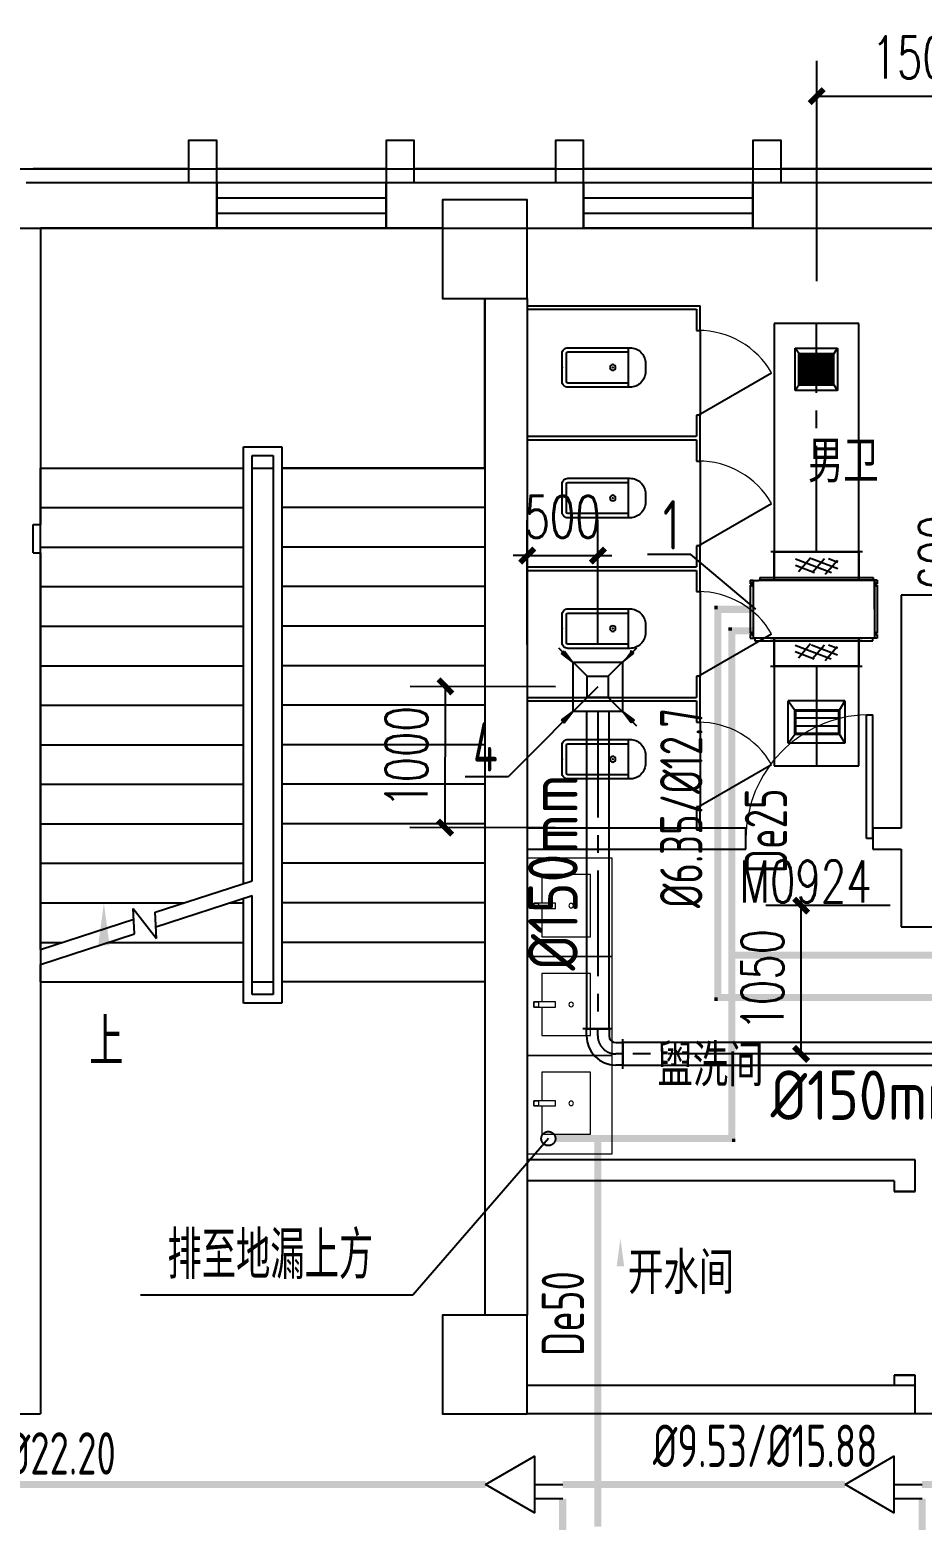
# Model space of a CAD drawing. Extents: x 1738143 to 1822243, y -608375 to -303375.
# Drawn here: x 1794507 to 1800831, y -445596 to -435039 of the extents above; entities that cross this region are included whole.
import ezdxf

# ---------------------------------------------------------------- set-up
doc = ezdxf.new("R2010")
doc.units = 0
doc.header["$LTSCALE"] = 1000
doc.header["$MEASUREMENT"] = 0
doc.linetypes.add('CENTER2', pattern=[1.125, 0.75, -0.125, 0.125, -0.125])
doc.linetypes.add('DASH', pattern=[0.35, 0.25, -0.1])
doc.layers.add('A-FLOR-IDEN', color=7, linetype='Continuous', lineweight=20)
doc.layers.add('A-LVTRY', color=145, linetype='Continuous', lineweight=20)
for name, color, linetype in [('COLUMN', 9, 'Continuous'), ('DIM-空冷凝水', 3, 'Continuous'), ('DIM_SYMB', 3, 'Continuous'), ('DUCT-排风中心线', 5, 'CENTER2'), ('DUCT-排风标注', 3, 'Continuous'), ('DUCT-排风管', 31, 'Continuous'), ('DUCT-排风管端线', 2, 'Continuous'), ('DUCT-排风风口', 7, 'Continuous'), ('DUCT-送风中心线', 5, 'CENTER2'), ('DUCT-送风标注', 3, 'Continuous'), ('DUCT-送风法兰', 2, 'Continuous'), ('DUCT-送风管', 4, 'Continuous'), ('DUCT-送风管端线', 2, 'Continuous'), ('DUCT-送风阀门', 7, 'Continuous'), ('LATRINE', 6, 'Continuous'), ('LVTRY', 6, 'Continuous'), ('PIPE-空冷凝水', 150, 'CENTER2'), ('STAIR', 2, 'Continuous'), ('TH_DIM', 3, 'Continuous'), ('TH_TEXT', 7, 'Continuous'), ('VPIPE-空冷凝水', 150, 'CENTER2'), ('VRV-EQUIP', 7, 'Continuous'), ('VRV-PIPE', 1, 'Continuous'), ('VRV-配件', 1, 'Continuous'), ('WALL', 9, 'Continuous'), ('WINDOW', 4, 'Continuous'), ('WINDOW_TEXT', 7, 'Continuous'), ('采暖', 7, 'Continuous')]:
    doc.layers.add(name, color=color, linetype=linetype)
doc.styles.add('_TCH_DIM', font='SIMPLEX', dxfattribs={"bigfont": 'GBCBIG'})
doc.styles.add('_TCH_DIM_T3', font='SIMPLEX', dxfattribs={"width": 0.705882, "bigfont": 'GBCBIG'})
doc.styles.add('_TCH_WINDOW', font='SIMPLEX', dxfattribs={"height": 3.5, "bigfont": 'GBCBIG'})
doc.styles.add('ROS', font='simhei.ttf', dxfattribs={"width": 0.7})
doc.styles.get("Standard").update_dxf_attribs({"font": 'gbenor.shx', "bigfont": 'gbcbig.shx'})
doc.styles.add('TSSD_Rein', font='Tssdeng.shx', dxfattribs={"width": 0.7, "bigfont": 'hztxt.shx'})
doc.dimstyles.new('_TCH_ARCH&&100', dxfattribs={"dimtxt": 297.5, "dimasz": 100, "dimexe": 250, "dimexo": 300, "dimgap": 126.25, "dimtad": 1, "dimdec": 0, "dimzin": 0, "dimdsep": 46, "dimtxsty": '_TCH_DIM_T3', "dimblk": 'ARCHTICK', "dimcen": 0.09, "dimclrt": 7, "dimazin": 2, "dimtfac": 1, "dimtdec": 0, "dimtix": 1, "dimtmove": 2, "dimatfit": 3, "dimfxl": 30, "dimtolj": 1, "dimtzin": 0, "dimarcsym": 0})

# ---------------------------------------------------------------- blocks, each defined once
blk = doc.blocks.new('A$C549865D3')
at = {"layer": 'A-LVTRY'}
blk.add_lwpolyline([(299, 430), (550, 430), (550, 0), (0, 0), (0, 430), (252, 430)], dxfattribs=at)
for points in [[(252, 500), (252, 458), (299, 458), (299, 500)], [(299, 500), (299, 310), (252, 310), (252, 500)]]:
    blk.add_lwpolyline(points, close=True, dxfattribs=at)
blk.add_circle((275, 170), 20, dxfattribs=at)
blk = doc.blocks.new('2313414')
at = {"layer": 'A-LVTRY'}
blk.add_lwpolyline([(1698294, -109163), (1698294, -108463), (1698894, -108463), (1698894, -109163)], close=True, dxfattribs=at)
at = {"layer": 'A-LVTRY', "xscale": -0.8, "yscale": 0.8, "zscale": 0.8, "rotation": 90}
blk.add_blockref('A$C549865D3', (1698741, -108582), dxfattribs=at)
blk = doc.blocks.new('$lvtry$00000200')
at = {"color": 0}
for p, q in [((-110, -40), (-110, -470)), ((100, -30), (-100, -30)), ((110, -470), (110, -40))]:
    blk.add_line(p, q, dxfattribs=at)
blk.add_lwpolyline([(100, 0), (-100, 0, 0.414214), (-140, -40), (-140, -480, 0.414214), (-30, -590), (30, -590, 0.414214), (140, -480), (140, -40, 0.414214)], format="xyb", close=True, dxfattribs=at)
blk.add_lwpolyline([(140, -470), (-140, -470)], dxfattribs=at)
blk.add_circle((0, -359), 20, dxfattribs=at)
for centre, start, end in [((-100, -40), 90, 180), ((100, -40), 0, 90)]:
    blk.add_arc(centre, 10, start, end, dxfattribs=at)
for p in [(0, 0), (0, -359)]:
    blk.add_point(p, dxfattribs=at)
blk = doc.blocks.new('_FZHK')
blk.add_lwpolyline([(-0.5, -0.5), (0.5, -0.5), (0.5, 0.5), (-0.5, 0.5)], close=True)
blk = doc.blocks.new('$WINLIB2D$00000001')
at = {"color": 0}
for points in [[(-0.5, 0.5), (-0.5, -0.5)], [(-0.5, 0.5), (0.5, 0.5)], [(0.5, -0.5), (0.5, 0.5)], [(0.5, 0.1667), (-0.5, 0.1667)], [(0.5, -0.1667), (-0.5, -0.1667)], [(-0.5, -0.5), (0.5, -0.5)]]:
    blk.add_lwpolyline(points, dxfattribs=at)
blk = doc.blocks.new('$DorLib2D$00000001')
for p, q in [((0.45, 0.975), (0.5, 0.975)), ((0.45, 0), (0.45, 0.975)), ((0.5, 0), (0.5, 0.975)), ((0.5, 0), (0.45, 0))]:
    blk.add_line(p, q)
at = {"lineweight": 13}
blk.add_arc((0.475, 0), 0.975, 91.4693, 180, dxfattribs=at)
blk = doc.blocks.new('$TCHSYS$APDOOR2D')
blk.add_line((0.5, 0), (0, 0.866))
at = {"lineweight": 13}
blk.add_arc((0.5, 0), 1, 120, 180, dxfattribs=at)
blk = doc.blocks.new('A$C5D18424C')
blk.add_line((13050, 19060), (10750, 19060))
for points in [[(5800, 27780), (5800, 28080), (5600, 28080), (5600, 27780)], [(7200, 27780), (7200, 28080), (7000, 28080), (7000, 27780)], [(8400, 27780), (8400, 28080), (8200, 28080), (8200, 27780)], [(9800, 27780), (9800, 28080), (9600, 28080), (9600, 27780)], [(5600, 27880), (4500, 27880)], [(7000, 27880), (5800, 27880)], [(8200, 27880), (7200, 27880)], [(9600, 27880), (8400, 27880)], [(10900, 27880), (9800, 27880)]]:
    blk.add_lwpolyline(points)
at = {"layer": 'DIM_SYMB'}
blk.add_lwpolyline([(5000, 21980, 0, 0, 0), (5000, 22680, 0, 80, 0), (5000, 22380, 0, 0, 0)], format="xyseb", dxfattribs=at)
at = {"layer": 'LATRINE'}
for p, q in [((8000, 26910), (9225, 26910)), ((8000, 26910), (8000, 26885)), ((8000, 26885), (9200, 26885)), ((9200, 26885), (9200, 26735)), ((9225, 26735), (9225, 26910)), ((9200, 26735), (9225, 26735)), ((9225, 26735, 400), (9225, 26135, 400)), ((9225, 26135), (9200, 26135)), ((9200, 26135), (9200, 25985)), ((9225, 25972.5), (9225, 26135)), ((8000, 25985), (9200, 25985)), ((8000, 25985), (8000, 25960)), ((9225, 25810), (9225, 25972.5)), ((8000, 25960), (9200, 25960)), ((9200, 25960), (9200, 25810)), ((9200, 25810), (9225, 25810)), ((9225, 25810, 400), (9225, 25210, 400)), ((9225, 25210), (9200, 25210)), ((9200, 25210), (9200, 25060)), ((9225, 25047.5), (9225, 25210)), ((8000, 25060), (9200, 25060)), ((8000, 25060), (8000, 25035)), ((8000, 25035), (9200, 25035)), ((9200, 25035), (9200, 24885)), ((9225, 24885), (9225, 25047.5)), ((9200, 24885), (9225, 24885)), ((9225, 24885, 400), (9225, 24285, 400)), ((9225, 24285), (9200, 24285)), ((9200, 24285), (9200, 24135)), ((9225, 24122.5), (9225, 24285)), ((8000, 24135), (9200, 24135)), ((8000, 24135), (8000, 24110)), ((8000, 24110), (9200, 24110)), ((9200, 24110), (9200, 23960)), ((9225, 23960), (9225, 24122.5)), ((9200, 23960), (9225, 23960)), ((9225, 23960, 400), (9225, 23360, 400)), ((9225, 23360), (9200, 23360)), ((9200, 23360), (9200, 23197.5)), ((9225, 23197.5), (9225, 23360)), ((9200, 23197.5), (9225, 23197.5))]:
    blk.add_line(p, q, dxfattribs=at)
at = {"layer": 'STAIR'}
for p, q in [((7400, 27460), (4550, 27460)), ((4550, 27460), (4550, 25760)), ((7700, 25760), (7700, 26960)), ((5990, 22816.6), (5990, 25910)), ((5990, 25910), (6260, 25910)), ((6260, 25910), (6260, 21970)), ((6050, 22836), (6050, 25850)), ((6050, 25850), (6200, 25850)), ((6200, 25850), (6200, 22030)), ((4550, 22349.2), (4550, 25760)), ((4550, 25760), (5990, 25760)), ((4550, 25760), (5990, 25760)), ((6050, 22836), (6050, 25760)), ((6050, 25760), (6200, 25760)), ((6200, 25760), (6200, 22120)), ((7700, 25760), (6260, 25760)), ((6260, 25760), (7700, 25760)), ((7700, 25760), (7700, 22120)), ((4550, 25480), (5990, 25480)), ((7700, 25480), (6260, 25480)), ((4550, 25200), (5990, 25200)), ((7700, 25200), (6260, 25200)), ((4550, 24920), (5990, 24920)), ((7700, 24920), (6260, 24920)), ((4550, 24640), (5990, 24640)), ((7700, 24640), (6260, 24640)), ((4550, 24360), (5990, 24360)), ((7700, 24360), (6260, 24360)), ((4550, 24080), (5990, 24080)), ((7700, 24080), (6260, 24080)), ((4550, 23800), (5990, 23800)), ((7700, 23800), (6260, 23800)), ((4550, 23520), (5990, 23520)), ((7700, 23520), (6260, 23520)), ((4550, 23240), (5990, 23240)), ((7700, 23240), (6260, 23240)), ((4550, 22960), (5990, 22960)), ((7700, 22960), (6260, 22960)), ((5363.8, 22613.3), (6050, 22836)), ((5369.2, 22509.9), (6050, 22730.9)), ((5990, 21970), (5990, 22711.4)), ((6050, 22120), (6050, 22730.9)), ((6050, 22030), (6050, 22730.9)), ((4550, 22680), (5569.4, 22680)), ((5217.2, 22460.6), (5208, 22638.8)), ((5208, 22638.8), (5373.5, 22426.8)), ((5373.5, 22426.8), (5363.8, 22613.3)), ((5893.3, 22680), (5990, 22680)), ((7700, 22680), (6260, 22680)), ((4550, 22349.2), (5211.9, 22564)), ((4550, 22244), (5217.2, 22460.6)), ((4550, 22400), (4706.7, 22400)), ((5030.6, 22400), (5990, 22400)), ((7700, 22400), (6260, 22400)), ((4550, 22120), (4550, 22244)), ((4550, 22120), (5990, 22120)), ((6050, 22120), (6200, 22120)), ((7700, 22120), (6260, 22120)), ((6260, 21970), (5990, 21970)), ((6200, 22030), (6050, 22030))]:
    blk.add_line(p, q, dxfattribs=at)
at = {"layer": 'WALL'}
for p, q in [((5800, 27780), (4450, 27780)), ((5800, 27460), (5800, 27780)), ((7700, 27780), (7000, 27780)), ((7000, 27780), (7000, 27460)), ((8400, 27780), (7700, 27780)), ((8400, 27460), (8400, 27780)), ((11650, 27780), (9600, 27780)), ((9600, 27780), (9600, 27460)), ((4550, 27460), (5800, 27460)), ((4550, 27460), (4550, 25360)), ((7000, 27460), (7400, 27460)), ((8000, 27460), (8400, 27460)), ((9600, 27460), (11650, 27460)), ((7700, 26960), (7700, 23160)), ((8000, 26960), (8000, 23160)), ((4500, 25360), (4550, 25360)), ((4500, 25160), (4500, 25360)), ((4500, 25160), (4550, 25160)), ((4550, 25160), (4550, 19060)), ((10650, 24860), (10650, 23210)), ((11550, 24860), (10650, 24860)), ((7700, 23160), (7700, 20760)), ((9550, 23210), (8000, 23210)), ((8000, 23160), (8000, 20760)), ((9550, 23060), (9550, 23210)), ((10650, 23210), (10450, 23210)), ((10450, 23210), (10450, 23060)), ((8000, 23060), (9550, 23060)), ((10450, 23060), (10650, 23060)), ((10650, 23060), (10650, 22510)), ((10650, 22510), (11200, 22510)), ((10750, 20860), (8000, 20860)), ((10750, 20635), (10750, 20860)), ((7700, 20760), (7700, 19760)), ((8000, 20760), (8000, 19760)), ((10600, 20710), (8000, 20710)), ((10600, 20710), (10600, 20635)), ((10600, 20635), (10750, 20635)), ((10750, 19334.5), (10600, 19334.5)), ((10600, 19334.5), (10600, 19260)), ((10750, 19260), (10750, 19334.5)), ((10750, 19260), (8000, 19260)), ((10750, 19060), (10750, 19260)), ((4150, 19060), (4550, 19060)), ((10750, 19060), (8000, 19060))]:
    blk.add_line(p, q, dxfattribs=at)
at = {"layer": 'WINDOW', "linetype": 'DASH'}
for p, q in [((10750, 20635), (10600, 20635)), ((10600, 19334.5), (10750, 19334.5))]:
    blk.add_line(p, q, dxfattribs=at)
at = {"layer": 'A-LVTRY'}
for p in [(-1690293.5, 131462.2), (-1690293.5, 130762.2), (-1690293.5, 130062.2)]:
    blk.add_blockref('2313414', p, dxfattribs=at)
at = {"layer": 'COLUMN', "yscale": 600, "zscale": 600, "rotation": 90}
for p, xscale in [((7700, 27310), 700), ((7700, 19410), 699.9999999129213)]:
    blk.add_blockref('_FZHK', p, dxfattribs=dict(at, xscale=xscale))
at = {"layer": 'LATRINE', "xscale": 600, "yscale": 600, "zscale": 25, "rotation": 270}
for p in [(9212.5, 26435), (9212.5, 25510), (9212.5, 24585), (9212.5, 23660)]:
    blk.add_blockref('$TCHSYS$APDOOR2D', p, dxfattribs=at)
at = {"layer": 'LVTRY', "extrusion": (0, 0, -1), "zscale": -1, "rotation": 270}
for p in [(-8247.8, 26472.5, 0), (-8247.8, 25547.5, 0), (-8247.8, 24622.5, 0), (-8247.8, 23697.5, 0)]:
    blk.add_blockref('$lvtry$00000200', p, dxfattribs=at)
at = {"layer": 'WINDOW', "xscale": 1200, "yscale": 320, "zscale": 1200}
for p, rotation in [((6400, 27620), 180), ((9000, 27620), 180.0000000000051)]:
    blk.add_blockref('$WINLIB2D$00000001', p, dxfattribs=dict(at, rotation=rotation))
at = {"layer": 'WINDOW'}
ref = blk.add_blockref('$DorLib2D$00000001', (10000, 23135), dxfattribs=dict(at, xscale=-900, yscale=-900, zscale=-900, rotation=180.0000000000262))
ref.add_attrib('A', 'M0924', (9505, 22681.4), dxfattribs={"layer": 'WINDOW_TEXT', "height": 297.5, "style": '_TCH_WINDOW', "width": 0.705882})
at = {"layer": 'A-FLOR-IDEN', "style": 'ROS', "width": 0.7}
for s, p in [('男卫', (9989.3, 25686.3)), ('盥洗间', (8922.5, 21408.3)), ('开水间', (8714.2, 19937.8))]:
    blk.add_text(s, height=262.87, dxfattribs=at).set_placement(p)
at = {"layer": 'DIM_SYMB', "color": 7, "style": '_TCH_DIM'}
blk.add_text('上', height=337.6, dxfattribs=at).set_placement((4895.7, 21525))
blk = doc.blocks.new('_ArchTick')
at = {"color": 0, "linetype": 'ByBlock', "const_width": 0.4}
blk.add_lwpolyline([(-0.5, -0.5), (0.5, 0.5)], dxfattribs=at)
blk = doc.blocks.new('*D824')
at = {"layer": 'Defpoints', "color": 0, "transparency": 16777216}
for p in [(1801582, -435509), (1800083, -437119), (1801582, -437119)]:
    blk.add_point(p, dxfattribs=at)
at = {"layer": 'TH_DIM', "color": 0, "lineweight": -2, "transparency": 16777216}
for p, q in [((1800083, -436819), (1800083, -435259)), ((1801582, -436819), (1801582, -435259)), ((1800083, -435509), (1801582, -435509))]:
    blk.add_line(p, q, dxfattribs=at)
at = {"layer": 'TH_DIM', "color": 0, "lineweight": -2, "transparency": 16777216, "xscale": 100, "yscale": 100, "zscale": 100, "rotation": 180}
blk.add_blockref('_ArchTick', (1800083, -435509), dxfattribs=at)
at = {"layer": 'TH_DIM', "color": 0, "lineweight": -2, "transparency": 16777216, "xscale": 100, "yscale": 100, "zscale": 100}
blk.add_blockref('_ArchTick', (1801582, -435509), dxfattribs=at)
at = {"layer": 'TH_DIM', "color": 7, "transparency": 16777216, "insert": (1800832, -435234), "char_height": 297.5, "attachment_point": 5, "style": '_TCH_DIM_T3'}
blk.add_mtext('\\A1;1500', dxfattribs=at)
blk = doc.blocks.new('*D830')
at = {"layer": 'Defpoints', "color": 0, "transparency": 16777216}
for p in [(1801231, -438443), (1802232, -438443), (1802231, -439043)]:
    blk.add_point(p, dxfattribs=at)
at = {"layer": 'TH_DIM', "color": 0, "lineweight": -2, "transparency": 16777216}
for p, q in [((1801231, -438443), (1801231, -438343)), ((1801932, -438443), (1800981, -438443)), ((1801231, -439043), (1801231, -438443)), ((1801931, -439043), (1800981, -439043)), ((1801231, -439043), (1801231, -439143))]:
    blk.add_line(p, q, dxfattribs=at)
at = {"layer": 'TH_DIM', "color": 0, "lineweight": -2, "transparency": 16777216, "xscale": 100, "yscale": 100, "zscale": 100}
for p, rotation in [((1801231, -438443), 269.9960906443079), ((1801231, -439043), 89.99609064430787)]:
    blk.add_blockref('_ArchTick', p, dxfattribs=dict(at, rotation=rotation))
at = {"layer": 'TH_DIM', "color": 7, "transparency": 16777216, "insert": (1800956, -438743), "char_height": 297.5, "attachment_point": 5, "rotation": 89.9961, "style": '_TCH_DIM_T3'}
blk.add_mtext('\\A1;600', dxfattribs=at)
blk = doc.blocks.new('*D832')
at = {"layer": 'Defpoints', "color": 0, "transparency": 16777216}
for p in [(1797452, -439690), (1798532, -439693), (1798529, -440693)]:
    blk.add_point(p, dxfattribs=at)
at = {"layer": 'TH_DIM', "color": 0, "lineweight": -2, "transparency": 16777216}
for p, q in [((1798232, -439692), (1797202, -439690)), ((1797450, -440690), (1797452, -439690)), ((1798229, -440692), (1797200, -440690))]:
    blk.add_line(p, q, dxfattribs=at)
at = {"layer": 'TH_DIM', "color": 0, "lineweight": -2, "transparency": 16777216, "xscale": 100, "yscale": 100, "zscale": 100}
for p, rotation in [((1797452, -439690), 89.85025569011748), ((1797450, -440690), 269.8502556901175)]:
    blk.add_blockref('_ArchTick', p, dxfattribs=dict(at, rotation=rotation))
at = {"layer": 'TH_DIM', "color": 7, "transparency": 16777216, "insert": (1797176, -440190), "char_height": 297.5, "attachment_point": 5, "rotation": 89.8503, "style": '_TCH_DIM_T3'}
blk.add_mtext('\\A1;1000', dxfattribs=at)
blk = doc.blocks.new('*D833')
at = {"layer": 'Defpoints', "color": 0, "transparency": 16777216}
for p in [(1798532, -438763), (1798032, -439693), (1798532, -439693)]:
    blk.add_point(p, dxfattribs=at)
at = {"layer": 'TH_DIM', "color": 0, "lineweight": -2, "transparency": 16777216}
for p, q in [((1798032, -439393), (1798032, -438513)), ((1798532, -439393), (1798532, -438513)), ((1798032, -438763), (1797932, -438763)), ((1798032, -438763), (1798532, -438763)), ((1798532, -438763), (1798632, -438763))]:
    blk.add_line(p, q, dxfattribs=at)
at = {"layer": 'TH_DIM', "color": 0, "lineweight": -2, "transparency": 16777216, "xscale": 100, "yscale": 100, "zscale": 100}
blk.add_blockref('_ArchTick', (1798032, -438763), dxfattribs=at)
at = {"layer": 'TH_DIM', "color": 0, "lineweight": -2, "transparency": 16777216, "xscale": 100, "yscale": 100, "zscale": 100, "rotation": 180}
blk.add_blockref('_ArchTick', (1798532, -438763), dxfattribs=at)
at = {"layer": 'TH_DIM', "color": 7, "transparency": 16777216, "insert": (1798282, -438488), "char_height": 297.5, "attachment_point": 5, "style": '_TCH_DIM_T3'}
blk.add_mtext('\\A1;500', dxfattribs=at)
blk = doc.blocks.new('*D835')
at = {"layer": 'Defpoints', "color": 0, "transparency": 16777216}
for p in [(1799973, -441243), (1800904, -441243), (1800904, -442293)]:
    blk.add_point(p, dxfattribs=at)
at = {"layer": 'TH_DIM', "color": 0, "lineweight": -2, "transparency": 16777216}
for p, q in [((1800604, -441243), (1799723, -441243)), ((1799973, -442293), (1799973, -441243)), ((1800604, -442293), (1799723, -442293))]:
    blk.add_line(p, q, dxfattribs=at)
at = {"layer": 'TH_DIM', "color": 0, "lineweight": -2, "transparency": 16777216, "xscale": 100, "yscale": 100, "zscale": 100}
for p, rotation in [((1799973, -441243), 90), ((1799973, -442293), 270)]:
    blk.add_blockref('_ArchTick', p, dxfattribs=dict(at, rotation=rotation))
at = {"layer": 'TH_DIM', "color": 7, "transparency": 16777216, "insert": (1799698, -441768), "char_height": 297.5, "attachment_point": 5, "rotation": 90, "style": '_TCH_DIM_T3'}
blk.add_mtext('\\A1;1050', dxfattribs=at)
blk = doc.blocks.new('00000589Body')
at = {"color": 0, "linetype": 'ByBlock', "lineweight": -2}
for p, q in [((250, 500), (-250, 500)), ((-250, -500), (-250, 500)), ((250, -500), (250, 500)), ((-250, -500), (250, -500))]:
    blk.add_line(p, q, dxfattribs=at)
at = {"color": 0, "linetype": 'ByBlock'}
for p, q in [((-125, -174), (120, 250)), ((-125, 26), (4, 250)), ((145, 69), (-105, 213)), ((125, -93), (-125, 51)), ((-53, -250), (125, 59)), ((96, -246), (-154, -102)), ((62, -250), (125, -141))]:
    blk.add_line(p, q, dxfattribs=at)
blk = doc.blocks.new('$风口$00000108')
for p, q in [((-250, 135), (-190, 75)), ((-250, -135), (-250, 135)), ((250, 135), (200, 75)), ((250, 135), (250, -135)), ((200, 25), (-190, 25)), ((-250, -135), (-190, -75)), ((200, -25), (-190, -25)), ((200, -75), (250, -135)), ((250, -135), (-250, -135))]:
    blk.add_line(p, q)
at = {"linetype": 'Continuous'}
blk.add_line((250, 135), (-250, 135), dxfattribs=at)
at = {"lineweight": 40}
for p, q in [((-190, 75), (200, 75)), ((-190, -75), (-190, 75)), ((200, 75), (200, -75)), ((-190, -75), (200, -75))]:
    blk.add_line(p, q, dxfattribs=at)
blk = doc.blocks.new('$风口$00000138')
for p, q in [((-195, 130), (195, 130)), ((-195, -130), (-195, 130)), ((-160, 95), (-195, 130)), ((160, 95), (-160, 95)), ((160, 95), (195, 130)), ((160, -95), (160, 95)), ((195, 130), (195, -130)), ((-160, -95), (-195, -130)), ((195, -130), (-195, -130)), ((-160, -95), (160, -95)), ((160, -95), (195, -130))]:
    blk.add_line(p, q)
at = {"lineweight": 40}
blk.add_line((-160, 95), (-160, -95), dxfattribs=at)
at = {"lineweight": -3}
for p, q in [((-140, -95), (-140, 95)), ((-135, 95), (-135, -95)), ((-115, -95), (-115, 95)), ((-110, 95), (-110, -95)), ((-90, -95), (-90, 95)), ((-85, 95), (-85, -95)), ((-65, -95), (-65, 95)), ((-60, 95), (-60, -95)), ((-40, -95), (-40, 95)), ((-35, 95), (-35, -95)), ((-15, -95), (-15, 95)), ((-10, 95), (-10, -95)), ((10, -95), (10, 95)), ((15, 95), (15, -95)), ((35, -95), (35, 95)), ((40, 95), (40, -95)), ((60, -95), (60, 95)), ((65, 95), (65, -95)), ((85, -95), (85, 95)), ((90, 95), (90, -95)), ((110, -95), (110, 95)), ((115, 95), (115, -95)), ((135, -95), (135, 95)), ((140, 95), (140, -95)), ((-140, 68.5), (-160, 68.5)), ((-160, 64), (-140, 64)), ((-140, 42), (-160, 42)), ((-160, 37.5), (-140, 37.5)), ((-140, 15.5), (-160, 15.5)), ((-160, 11), (-140, 11)), ((-115, 68.5), (-135, 68.5)), ((-135, 64), (-115, 64)), ((-115, 42), (-135, 42)), ((-135, 37.5), (-115, 37.5)), ((-115, 15.5), (-135, 15.5)), ((-135, 11), (-115, 11)), ((-90, 68.5), (-110, 68.5)), ((-110, 64), (-90, 64)), ((-90, 42), (-110, 42)), ((-110, 37.5), (-90, 37.5)), ((-90, 15.5), (-110, 15.5)), ((-110, 11), (-90, 11)), ((-65, 68.5), (-85, 68.5)), ((-85, 64), (-65, 64)), ((-65, 42), (-85, 42)), ((-85, 37.5), (-65, 37.5)), ((-65, 15.5), (-85, 15.5)), ((-85, 11), (-65, 11)), ((-40, 68.5), (-60, 68.5)), ((-60, 64), (-40, 64)), ((-40, 42), (-60, 42)), ((-60, 37.5), (-40, 37.5)), ((-40, 15.5), (-60, 15.5)), ((-60, 11), (-40, 11)), ((-15, 68.5), (-35, 68.5)), ((-35, 64), (-15, 64)), ((-15, 42), (-35, 42)), ((-35, 37.5), (-15, 37.5)), ((-15, 15.5), (-35, 15.5)), ((-35, 11), (-15, 11)), ((10, 68.5), (-10, 68.5)), ((-10, 64), (10, 64)), ((10, 42), (-10, 42)), ((-10, 37.5), (10, 37.5)), ((10, 15.5), (-10, 15.5)), ((-10, 11), (10, 11)), ((35, 68.5), (15, 68.5)), ((15, 64), (35, 64)), ((35, 42), (15, 42)), ((15, 37.5), (35, 37.5)), ((35, 15.5), (15, 15.5)), ((15, 11), (35, 11)), ((60, 68.5), (40, 68.5)), ((40, 64), (60, 64)), ((60, 42), (40, 42)), ((40, 37.5), (60, 37.5)), ((60, 15.5), (40, 15.5)), ((40, 11), (60, 11)), ((85, 68.5), (65, 68.5)), ((65, 64), (85, 64)), ((85, 42), (65, 42)), ((65, 37.5), (85, 37.5)), ((85, 15.5), (65, 15.5)), ((65, 11), (85, 11)), ((110, 68.5), (90, 68.5)), ((90, 64), (110, 64)), ((110, 42), (90, 42)), ((90, 37.5), (110, 37.5)), ((110, 15.5), (90, 15.5)), ((90, 11), (110, 11)), ((135, 68.5), (115, 68.5)), ((115, 64), (135, 64)), ((135, 42), (115, 42)), ((115, 37.5), (135, 37.5)), ((135, 15.5), (115, 15.5)), ((115, 11), (135, 11)), ((160, 68.5), (140, 68.5)), ((140, 64), (160, 64)), ((160, 42), (140, 42)), ((140, 37.5), (160, 37.5)), ((160, 15.5), (140, 15.5)), ((140, 11), (160, 11)), ((-140, -11), (-160, -11)), ((-160, -15.5), (-140, -15.5)), ((-140, -37.5), (-160, -37.5)), ((-160, -42), (-140, -42)), ((-140, -64), (-160, -64)), ((-160, -68.5), (-140, -68.5)), ((-115, -11), (-135, -11)), ((-135, -15.5), (-115, -15.5)), ((-115, -37.5), (-135, -37.5)), ((-135, -42), (-115, -42)), ((-115, -64), (-135, -64)), ((-135, -68.5), (-115, -68.5)), ((-90, -11), (-110, -11)), ((-110, -15.5), (-90, -15.5)), ((-90, -37.5), (-110, -37.5)), ((-110, -42), (-90, -42)), ((-90, -64), (-110, -64)), ((-110, -68.5), (-90, -68.5)), ((-65, -11), (-85, -11)), ((-85, -15.5), (-65, -15.5)), ((-65, -37.5), (-85, -37.5)), ((-85, -42), (-65, -42)), ((-65, -64), (-85, -64)), ((-85, -68.5), (-65, -68.5)), ((-40, -11), (-60, -11)), ((-60, -15.5), (-40, -15.5)), ((-40, -37.5), (-60, -37.5)), ((-60, -42), (-40, -42)), ((-40, -64), (-60, -64)), ((-60, -68.5), (-40, -68.5)), ((-15, -11), (-35, -11)), ((-35, -15.5), (-15, -15.5)), ((-15, -37.5), (-35, -37.5)), ((-35, -42), (-15, -42)), ((-15, -64), (-35, -64)), ((-35, -68.5), (-15, -68.5)), ((10, -11), (-10, -11)), ((-10, -15.5), (10, -15.5)), ((10, -37.5), (-10, -37.5)), ((-10, -42), (10, -42)), ((10, -64), (-10, -64)), ((-10, -68.5), (10, -68.5)), ((35, -11), (15, -11)), ((15, -15.5), (35, -15.5)), ((35, -37.5), (15, -37.5)), ((15, -42), (35, -42)), ((35, -64), (15, -64)), ((15, -68.5), (35, -68.5)), ((60, -11), (40, -11)), ((40, -15.5), (60, -15.5)), ((60, -37.5), (40, -37.5)), ((40, -42), (60, -42)), ((60, -64), (40, -64)), ((40, -68.5), (60, -68.5)), ((85, -11), (65, -11)), ((65, -15.5), (85, -15.5)), ((85, -37.5), (65, -37.5)), ((65, -42), (85, -42)), ((85, -64), (65, -64)), ((65, -68.5), (85, -68.5)), ((110, -11), (90, -11)), ((90, -15.5), (110, -15.5)), ((110, -37.5), (90, -37.5)), ((90, -42), (110, -42)), ((110, -64), (90, -64)), ((90, -68.5), (110, -68.5)), ((135, -11), (115, -11)), ((115, -15.5), (135, -15.5)), ((135, -37.5), (115, -37.5)), ((115, -42), (135, -42)), ((135, -64), (115, -64)), ((115, -68.5), (135, -68.5)), ((160, -11), (140, -11)), ((140, -15.5), (160, -15.5)), ((160, -37.5), (140, -37.5)), ((140, -42), (160, -42)), ((160, -64), (140, -64)), ((140, -68.5), (160, -68.5))]:
    blk.add_line(p, q, dxfattribs=at)
blk = doc.blocks.new('$风口$00000069')
h = blk.add_hatch(color=256)
h.paths.add_polyline_path([(-178, 178), (-248, 243), (-236, 252)])
h.paths.add_polyline_path([(-175, 175), (-258, 236), (-248, 243)])
for points in [[(-258, 236), (-258, 236), (-245, 248), (-244, 247)], [(-248, 243), (-249, 244), (-238, 254), (-236, 252)], [(245, 245), (246, 246), (235, 256), (233, 253)], [(256, 239), (256, 239), (246, 246), (245, 245)], [(-246, -247), (-247, -248), (-256, -236), (-254, -235)], [(-239, -257), (-239, -257), (-247, -248), (-246, -247)], [(247, -244), (248, -245), (237, -254), (235, -252)], [(257, -237), (257, -237), (248, -245), (247, -244)]]:
    blk.add_hatch(color=256).paths.add_polyline_path(points)
h = blk.add_hatch(color=256)
h.paths.add_polyline_path([(178, 177), (245, 245), (233, 253)])
h.paths.add_polyline_path([(175, 175), (256, 239), (245, 245)])
h = blk.add_hatch(color=256)
h.paths.add_polyline_path([(-178, -178), (-246, -247), (-254, -234)])
h.paths.add_polyline_path([(-175, -175), (-239, -257), (-246, -247)])
h = blk.add_hatch(color=256)
h.paths.add_polyline_path([(177, -177), (247, -244), (235, -252)])
h.paths.add_polyline_path([(174, -175), (257, -237), (247, -244)])
for p, q in [((-75, 75), (-275, 275)), ((-258, 236), (-237, 255)), ((-258, 236), (-236, 252)), ((-176, 175), (-258, 236)), ((-258, 236), (-250, 236)), ((-236, 252), (-178, 177)), ((75, 75), (276, 276)), ((175, 175), (256, 239)), ((235, 256), (233, 253)), ((256, 239), (233, 253)), ((256, 239), (234, 256)), ((234, 256), (235, 256)), ((256, 239), (247, 238)), ((-175, -175), (-175, 175)), ((-175, 175), (175, 175)), ((175, 175), (175, -175)), ((-75, -75), (-75, 75)), ((-75, 75), (75, 75)), ((75, 75), (75, -75)), ((-76, -76), (-276, -276)), ((75, -75), (-75, -75)), ((75, -75), (275, -275)), ((-254, -234), (-178, -178)), ((-176, -176), (-239, -257)), ((175, -175), (-175, -175)), ((175, -175), (257, -237)), ((235, -252), (177, -177)), ((-257, -236), (-256, -236)), ((-239, -257), (-257, -236)), ((-256, -236), (-253, -234)), ((-239, -257), (-254, -234)), ((-239, -257), (-238, -248)), ((237, -254), (234, -251)), ((257, -237), (235, -252)), ((257, -237), (236, -255)), ((236, -255), (237, -254)), ((257, -237), (248, -236))]:
    blk.add_line(p, q)
blk = doc.blocks.new('$VRV_海信日立$00000013')
for p, q in [((382, 147.5), (-422, 147.5)), ((-422, 147.5), (-422, 135.5)), ((382, 147.5), (382, 135.5)), ((-450, 135), (-430, 135)), ((-450, 135), (-450, 118.25)), ((-443.5, 118.25), (-450, 118.25)), ((-443.5, 111.75), (-450, 111.75)), ((-450, 111.75), (-450, -111.75)), ((-443.5, 118.25), (-443.5, 121.5)), ((-443.5, 108.5), (-443.5, 111.75)), ((-436.5, 121.5), (-436.5, 108.5)), ((-430, 135), (-430, -135)), ((-429.6, 134.6), (-430, 134.6)), ((-430, -0.5), (-430, 134.6)), ((-429.6, 135), (-429.6, 134.6)), ((-429.6, 135), (389, 135)), ((-429, 135.5), (-429, 135)), ((389, 135.5), (-429, 135.5)), ((389, 135), (-429, 135)), ((375, 135.5), (375, 135)), ((389, 135.5), (389, 135)), ((389, 134.6), (389, 135)), ((430, 134.6), (389, 134.6)), ((430, 134.6), (429.6, 134.6)), ((430, 135), (430, -135)), ((450, 135), (430, 135)), ((430, 134.6), (430, -6.5)), ((436.5, 121.5), (436.5, 108.5)), ((443.5, 118.25), (443.5, 121.5)), ((443.5, 118.25), (450, 118.25)), ((443.5, 111.75), (450, 111.75)), ((443.5, 108.5), (443.5, 111.75)), ((450, 135), (450, 118.25)), ((450, 111.75), (450, -111.75)), ((430, -46.617211), (430, -74.743728)), ((-443.5, -111.75), (-450, -111.75)), ((-450, -118.25), (-450, -135)), ((-443.5, -118.25), (-450, -118.25)), ((-450, -135), (-430, -135)), ((-443.5, -108.5), (-443.5, -111.75)), ((-443.5, -118.25), (-443.5, -121.5)), ((-436.5, -121.5), (-436.5, -108.5)), ((-430, -134.6), (-429.6, -134.6)), ((-429.6, -134.6), (-429.6, -135)), ((-429.6, -135), (-425, -135)), ((-425, -135), (425.014933, -135)), ((-425, -135.5), (-425, -135)), ((-425, -135.5), (425.014933, -135.5)), ((-418, -147.5), (-418, -135)), ((418, -135.5), (418, -147.5)), ((425, -135), (425, -135.5)), ((429.6, -135), (425.014933, -135)), ((430, -134.6), (429.6, -134.6)), ((429.6, -134.6), (429.6, -135)), ((430, -84.256272), (430, -135)), ((450, -135), (430, -135)), ((436.5, -108.5), (436.5, -121.5)), ((443.5, -108.5), (443.5, -111.75)), ((443.5, -111.75), (450, -111.75)), ((443.5, -118.25), (450, -118.25)), ((443.5, -118.25), (443.5, -121.5)), ((450, -118.25), (450, -135)), ((418, -147.5), (-418, -147.5))]:
    blk.add_line(p, q)
for centre, start, end in [((-440, 121.5), 90, 180), ((-440, 108.5), 180, 270), ((-440, 121.5), 0, 90), ((-440, 108.5), 270, 0), ((440, 121.5), 90, 180), ((440, 108.5), 180, 270), ((440, 121.5), 0, 90), ((440, 108.5), 270, 0), ((-440, -108.5), 90, 180), ((-440, -121.5), 180, 270), ((-440, -108.5), 0, 90), ((-440, -121.5), 270, 0), ((440, -108.5), 90, 180), ((440, -121.5), 180, 270), ((440, -108.5), 0, 90), ((440, -121.5), 270, 0)]:
    blk.add_arc(centre, 3.5, start, end)

msp = doc.modelspace()

# ---------------------------------------------------------------- hatches: boundary and pattern name
at = {"layer": 'PIPE-空冷凝水', "linetype": 'CENTER2'}
for points in [[(1799482.5, -439295.6), (1799482.5, -439270.6), (1799457.5, -439270.6)], [(1799482.5, -439295.6), (1799457.5, -439295.6), (1799457.5, -439270.6)], [(1799482.5, -442893.3), (1799507.5, -442893.3), (1799507.5, -442918.3)], [(1799482.5, -442893.3), (1799482.5, -442918.3), (1799507.5, -442918.3)]]:
    msp.add_hatch(color=256, dxfattribs=at).paths.add_polyline_path(points)
at = {"layer": 'VRV-PIPE', "linetype": 'Continuous'}
for points in [[(1799382.5, -439144.1), (1799382.5, -439119.1), (1799357.5, -439119.1)], [(1799382.5, -439144.1), (1799357.5, -439144.1), (1799357.5, -439119.1)], [(1799382.5, -441893.3), (1799357.5, -441893.3), (1799357.5, -441918.3)], [(1799382.5, -441893.3), (1799382.5, -441918.3), (1799357.5, -441918.3)]]:
    msp.add_hatch(color=256, dxfattribs=at).paths.add_polyline_path(points)

# ---------------------------------------------------------------- linework, layer by layer
for p, q in [((1799191, -438755.2, 600.2), (1798883.7, -438755.2, 600.2)), ((1799652.5, -439142.6, 2500), (1799191, -438755.2, 600.2)), ((1798531.5, -439693.3), (1797899.3, -440328.1, 600.2)), ((1797592, -440328.1, 600.2), (1797899.3, -440328.1, 600.2)), ((1798181.5, -442893.3), (1797221.5, -444002)), ((1797221.5, -444002), (1795291.6, -444002))]:
    msp.add_line(p, q)
for points in [[(1749111.5, -438873.3), (1765311.5, -438873.3), (1765311.5, -436123.3), (1765511.5, -436023.3), (1805951.5, -436023.3), (1806151.5, -436123.3), (1806151.5, -460963.3), (1805951.5, -461263.3), (1790351.5, -461263.3), (1790351.5, -467163.3), (1749111.5, -467163.3), (1749111.5, -438873.3)], [(1749431.5, -439193.3), (1765631.5, -439193.3), (1765631.5, -436743.3), (1765993.2, -436443.3), (1805531.5, -436443.3), (1805831.5, -436743.3), (1805831.5, -460143.3), (1805431.5, -460643.3), (1790031.5, -460643.3), (1790031.5, -466343.3), (1789531.5, -466843.3), (1749431.5, -466843.3), (1749431.5, -439193.3)]]:
    msp.add_lwpolyline(points)
at = {"layer": 'DIM-空冷凝水'}
msp.add_lwpolyline([(1798692.2, -444442.5, 0, 0, 0), (1798692.2, -443598.9, 0, 53.3, 0), (1798692.2, -443798.9, 0, 0, 0)], format="xyseb", dxfattribs=at)
at = {"layer": 'DUCT-排风中心线'}
msp.add_line((1798531.5, -439868.3), (1798531.5, -442115.1), dxfattribs=at)
at = {"layer": 'DUCT-排风管'}
for p, q in [((1798451.5, -439868.3), (1798451.5, -442115.1)), ((1798611.5, -439868.3), (1798451.5, -439868.3)), ((1798611.5, -442115.1), (1798611.5, -439868.3))]:
    msp.add_line(p, q, dxfattribs=at)
at = {"layer": 'DUCT-排风管端线'}
msp.add_line((1798451.5, -442115.1), (1798611.5, -442115.1), dxfattribs=at)
at = {"layer": 'DUCT-送风中心线'}
for p, q in [((1800082.5, -438736.1), (1800082.5, -437119.3)), ((1800081.5, -439547.5), (1800081.5, -440253)), ((1798531.5, -442165.3), (1798531.5, -442115.3)), ((1798709.5, -442293.3), (1798659.5, -442293.3)), ((1802031.3, -442293.3), (1798709.7, -442293.3))]:
    msp.add_line(p, q, dxfattribs=at)
msp.add_arc((1798659.5, -442165.3), 128, 180, 270, dxfattribs=at)
at = {"layer": 'DUCT-送风法兰'}
for p, q in [((1800407.5, -438736.2), (1799757.5, -438736.2)), ((1800407.5, -438936.4), (1799757.5, -438936.4)), ((1799756.5, -439347.2), (1800406.5, -439347.2)), ((1799756.5, -439547.4), (1800406.5, -439547.4)), ((1798636.5, -442115.2), (1798426.5, -442115.2)), ((1798709.6, -442398.3), (1798709.6, -442188.3))]:
    msp.add_line(p, q, dxfattribs=at)
at = {"layer": 'DUCT-送风管'}
for p, q in [((1800382.5, -437119.3), (1799782.5, -437119.3)), ((1799782.5, -437119.3), (1799782.5, -438736.1)), ((1800382.5, -438736.1), (1800382.5, -437119.3)), ((1799782.5, -438936.3), (1799782.5, -438736.3)), ((1800382.5, -438736.3), (1800382.5, -438936.3)), ((1799781.5, -439547.3), (1799781.5, -439347.3)), ((1800381.5, -439347.3), (1800381.5, -439547.3)), ((1799781.5, -439547.5), (1799781.5, -440253)), ((1800381.5, -440253), (1800381.5, -439547.5)), ((1799781.5, -440253), (1800381.5, -440253)), ((1798451.5, -442165.3), (1798451.5, -442115.3)), ((1798611.5, -442115.3), (1798611.5, -442165.3)), ((1798659.5, -442213.3), (1798709.5, -442213.3)), ((1802031.3, -442213.3), (1798709.7, -442213.3)), ((1798709.5, -442373.3), (1798659.5, -442373.3)), ((1798709.7, -442373.3), (1802031.3, -442373.3))]:
    msp.add_line(p, q, dxfattribs=at)
for radius in [208, 48]:
    msp.add_arc((1798659.5, -442165.3), radius, 180, 270, dxfattribs=at)
at = {"layer": 'DUCT-送风管端线'}
for p, q in [((1799782.5, -438736.1), (1800382.5, -438736.1)), ((1799782.5, -438736.3), (1800382.5, -438736.3)), ((1799782.5, -438936.3), (1800382.5, -438936.3)), ((1799781.5, -439347.3), (1800381.5, -439347.3)), ((1799781.5, -439547.3), (1800381.5, -439547.3)), ((1800381.5, -439547.5), (1799781.5, -439547.5)), ((1798451.5, -442115.3), (1798611.5, -442115.3)), ((1798709.5, -442373.3), (1798709.5, -442213.3)), ((1798709.7, -442213.3), (1798709.7, -442373.3))]:
    msp.add_line(p, q, dxfattribs=at)
at = {"layer": 'PIPE-空冷凝水', "linetype": 'CENTER2', "const_width": 50}
for points in [[(1799632.5, -439295.6), (1799482.5, -439295.6)], [(1799482.5, -441593.3), (1799482.5, -439295.6)], [(1799482.5, -441593.3), (1804381.5, -441593.3)], [(1799482.5, -442893.3), (1799482.5, -441593.3)], [(1798231.5, -442893.3), (1798532.9, -442893.3)], [(1798532.9, -445643.3), (1798532.9, -442893.3)], [(1798532.9, -442893.3), (1799482.5, -442893.3)]]:
    msp.add_lwpolyline(points, dxfattribs=at)
at = {"layer": 'VPIPE-空冷凝水', "linetype": 'CENTER2'}
msp.add_circle((1798181.5, -442893.3), 50, dxfattribs=at)
msp.add_circle((1798181.5, -442893.3), 50, dxfattribs=at)
at = {"layer": 'VRV-PIPE', "linetype": 'Continuous', "const_width": 50}
for points in [[(1799632.5, -439144.1), (1799382.5, -439144.1)], [(1799382.5, -441893.3), (1799382.5, -439144.1)], [(1799382.5, -441893.3), (1801181.5, -441893.3)], [(1790282.1, -445343.3), (1797736.5, -445343.3)], [(1798282.9, -445343.3), (1800283.8, -445343.3)], [(1800830.2, -445343.3), (1801281.5, -445343.3)], [(1798282.9, -449461.9), (1798282.9, -445443.3)], [(1800830.2, -446258.3), (1800830.2, -445443.3)]]:
    msp.add_lwpolyline(points, dxfattribs=at)
at = {"layer": 'VRV-配件'}
for p, q in [((1798082.9, -445343.3), (1798282.9, -445343.3)), ((1800630.2, -445343.3), (1800830.2, -445343.3)), ((1798082.9, -445443.3), (1798282.9, -445443.3)), ((1800630.2, -445443.3), (1800830.2, -445443.3))]:
    msp.add_line(p, q, dxfattribs=at)
at = {"layer": 'VRV-配件', "elevation": 2500}
for points in [[(1797736.5, -445343.3), (1798082.9, -445143.3), (1798082.9, -445543.3)], [(1800283.8, -445343.3), (1800630.2, -445143.3), (1800630.2, -445543.3)]]:
    msp.add_lwpolyline(points, close=True, dxfattribs=at)

# ---------------------------------------------------------------- block references
msp.add_blockref('A$C5D18424C', (1790031.5, -463903.3))
at = {"layer": 'DUCT-排风风口'}
for name, p, xscale, yscale in [('$风口$00000138', (1800081.5, -437443.3, 2600), 0.7692307692307693, 1.153846153846154), ('$风口$00000108', (1800081.5, -439943.3, 2600), 0.8, 1.111111111111111)]:
    msp.add_blockref(name, p, dxfattribs=dict(at, xscale=xscale, yscale=yscale))
msp.add_blockref('$风口$00000069', (1798531.5, -439693.3, 2600), dxfattribs=at)
at = {"layer": 'DUCT-送风阀门', "xscale": 0.4, "yscale": 0.6, "rotation": 89.99999999999999}
for p in [(1800082.5, -438836.3, 2500), (1800081.5, -439447.3, 2500)]:
    msp.add_blockref('00000589Body', p, dxfattribs=at)
at = {"layer": 'VRV-EQUIP', "yscale": -1.515254237288136, "rotation": 180}
msp.add_blockref('$VRV_海信日立$00000013', (1800062.5, -439142.6, 2500), dxfattribs=at)

# ---------------------------------------------------------------- texts
at = {"layer": 'DUCT-排风标注'}
msp.add_text('%%C150mm', height=350, rotation=90, dxfattribs=at).set_placement((1798389.3, -441703.2, 375))
msp.add_text('%%C150mm', height=350, dxfattribs=at).set_placement((1799756.8, -442760.7, 375))
at = {"layer": 'DUCT-送风标注'}
msp.add_text('排至地漏上方', height=337.59, dxfattribs=at).set_placement((1795481.9, -443888, 2875))
at = {"layer": 'TH_TEXT', "style": 'TSSD_Rein', "width": 0.7}
for s, p in [('1', (1798994.2, -438720.7, 600.2)), ('4', (1797647.5, -440293.6, 600.2))]:
    msp.add_text(s, height=350, dxfattribs=at).set_placement(p)
at = {"layer": '采暖', "char_height": 300, "width": 28472.73, "attachment_point": 7, "rotation": 90, "line_spacing_factor": 0.96, "style": 'TSSD_Rein'}
for s, insert in [('{\\Ftssdeng,tssdchn|c134;%%C6.35/%%C12.7}', (1799273.7, -441260.2)), ('{\\Ftssdeng,tssdchn|c134;De25}', (1799873.6, -441013.7, 2500)), ('{\\Ftssdeng,tssdchn|c134;De50}', (1798434.4, -444433.3, 10000))]:
    msp.add_mtext(s, dxfattribs=dict(at, insert=insert))
at = {"layer": '采暖', "char_height": 300, "width": 28472.73, "attachment_point": 7, "line_spacing_factor": 0.96, "style": 'TSSD_Rein'}
for s, insert in [('{\\Ftssdeng,tssdchn|c134;%%C9.53/%%C22.20}', (1793525.4, -445273.4, 5000)), ('{\\Ftssdeng,tssdchn|c134;%%C9.53/%%C15.88}', (1798922.1, -445219.8, 5000))]:
    msp.add_mtext(s, dxfattribs=dict(at, insert=insert))

# ---------------------------------------------------------------- dimensions: what is measured, and where the dimension line sits
at = {"layer": 'TH_DIM'}
dim = msp.add_aligned_dim(p1=(1800082.5, -437119.3), p2=(1801581.5, -437119.3), distance=1610.3, text='1500', dimstyle='_TCH_ARCH&&100', dxfattribs=at)
dim.commit()
dim.dimension.update_dxf_attribs({"geometry": '*D824', "text_midpoint": (1800832, -435234)})
for p1, p2, distance, picture, middle in [((1798031.5, -439693.3), (1798531.5, -439693.3), 930, '*D833', (1798281.5, -438488.3)), ((1802231.5, -439043.3), (1802231.5, -438443.3), 1000.3, '*D830', (1800956.2, -438743.2)), ((1798528.9, -440693.3), (1798531.5, -439693.3), 1079.3, '*D832', (1797175.9, -440189.7)), ((1800903.9, -442293.3), (1800903.9, -441243.3), 930.9, '*D835', (1799698, -441768.3))]:
    dim = msp.add_aligned_dim(p1=p1, p2=p2, distance=distance, dimstyle='_TCH_ARCH&&100', dxfattribs=at)
    dim.commit()
    dim.dimension.update_dxf_attribs({"geometry": picture, "text_midpoint": middle})

doc.saveas('drawing.dxf')
